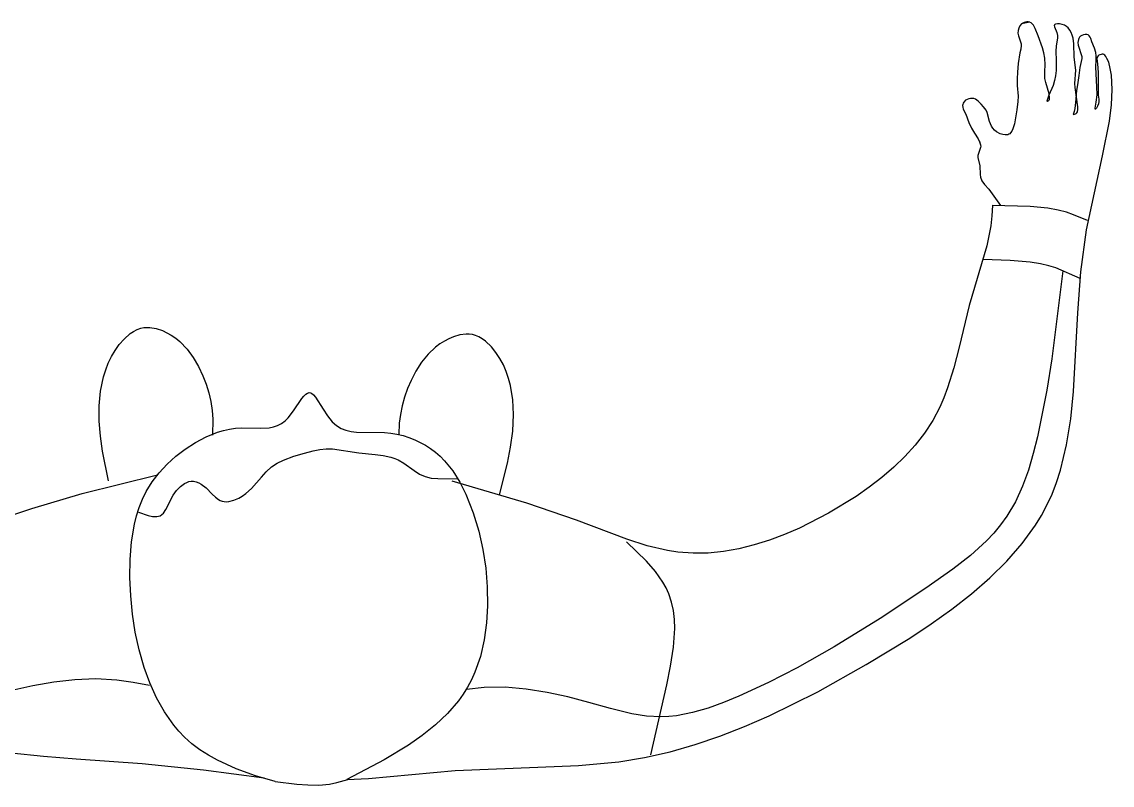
# Model space of a CAD drawing. Header units: metres. Extents: x 151 to 270, y 180 to 223.
# Drawn here: x 167.053 to 167.602, y 203.474 to 203.858 of the extents above; entities that cross this region are included whole.
import ezdxf

# ---------------------------------------------------------------- set-up
doc = ezdxf.new("R2010")
doc.units = ezdxf.units.M
doc.layers.add('1-AREA DE PRODUCCION', color=7, linetype='Continuous')

msp = doc.modelspace()

# ---------------------------------------------------------------- linework, layer by layer
at = {"layer": '1-AREA DE PRODUCCION', "color": 0, "lineweight": -2}
for p, q in [((167.55456, 203.85399), (167.55449, 203.85268)), ((167.55456, 203.85399), (167.55449, 203.85268)), ((167.55488, 203.85525), (167.55456, 203.85399)), ((167.55488, 203.85525), (167.55456, 203.85399)), ((167.55547, 203.85639), (167.55488, 203.85525)), ((167.55547, 203.85639), (167.55488, 203.85525)), ((167.55632, 203.85734), (167.55547, 203.85639)), ((167.55632, 203.85734), (167.55547, 203.85639)), ((167.5604, 203.85825), (167.55631, 203.85734)), ((167.5604, 203.85825), (167.55631, 203.85734)), ((167.55692, 203.85776), (167.55632, 203.85734)), ((167.55692, 203.85776), (167.55632, 203.85734)), ((167.55757, 203.85809), (167.55692, 203.85776)), ((167.55757, 203.85809), (167.55692, 203.85776)), ((167.55825, 203.85832), (167.55757, 203.85809)), ((167.55825, 203.85832), (167.55757, 203.85809)), ((167.55894, 203.85843), (167.55825, 203.85832)), ((167.55894, 203.85843), (167.55825, 203.85832)), ((167.55961, 203.85843), (167.55894, 203.85843)), ((167.55961, 203.85843), (167.55894, 203.85843)), ((167.56038, 203.85824), (167.55961, 203.85843)), ((167.56038, 203.85824), (167.55961, 203.85843)), ((167.56106, 203.85788), (167.56038, 203.85824)), ((167.56106, 203.85788), (167.56038, 203.85824)), ((167.56169, 203.85735), (167.56106, 203.85788)), ((167.56169, 203.85735), (167.56106, 203.85788)), ((167.56225, 203.85669), (167.56169, 203.85735)), ((167.56225, 203.85669), (167.56169, 203.85735)), ((167.56321, 203.85509), (167.56225, 203.85669)), ((167.56321, 203.85509), (167.56225, 203.85669)), ((167.56473, 203.8514), (167.56321, 203.85509)), ((167.56473, 203.8514), (167.56321, 203.85509)), ((167.57287, 203.85678), (167.5728, 203.85652)), ((167.57287, 203.85678), (167.5728, 203.85652)), ((167.5728, 203.85652), (167.57287, 203.85589)), ((167.5728, 203.85652), (167.57287, 203.85589)), ((167.57296, 203.85691), (167.57287, 203.85678)), ((167.57296, 203.85691), (167.57287, 203.85678)), ((167.57287, 203.85589), (167.57405, 203.853)), ((167.57287, 203.85589), (167.57405, 203.853)), ((167.57308, 203.85703), (167.57296, 203.85691)), ((167.57308, 203.85703), (167.57296, 203.85691)), ((167.5734, 203.85722), (167.57308, 203.85703)), ((167.5734, 203.85722), (167.57308, 203.85703)), ((167.57433, 203.85739), (167.5734, 203.85722)), ((167.57433, 203.85739), (167.5734, 203.85722)), ((167.57549, 203.85734), (167.57433, 203.85739)), ((167.57549, 203.85734), (167.57433, 203.85739)), ((167.57673, 203.85708), (167.57549, 203.85734)), ((167.57673, 203.85708), (167.57549, 203.85734)), ((167.57789, 203.85667), (167.57673, 203.85708)), ((167.57789, 203.85667), (167.57673, 203.85708)), ((167.57892, 203.85607), (167.57789, 203.85667)), ((167.57892, 203.85607), (167.57789, 203.85667)), ((167.57975, 203.85536), (167.57892, 203.85607)), ((167.57975, 203.85536), (167.57892, 203.85607)), ((167.5806, 203.85423), (167.57975, 203.85536)), ((167.5806, 203.85423), (167.57975, 203.85536)), ((167.58129, 203.85298), (167.5806, 203.85423)), ((167.58129, 203.85298), (167.5806, 203.85423)), ((167.55449, 203.85268), (167.55468, 203.8514)), ((167.55449, 203.85268), (167.55468, 203.8514)), ((167.55468, 203.8514), (167.55611, 203.84741)), ((167.55468, 203.8514), (167.55611, 203.84741)), ((167.56686, 203.84538), (167.56473, 203.8514)), ((167.56686, 203.84538), (167.56473, 203.8514)), ((167.57434, 203.85025), (167.57366, 203.8464)), ((167.57434, 203.85025), (167.57366, 203.8464)), ((167.57405, 203.853), (167.57434, 203.85159)), ((167.57405, 203.853), (167.57434, 203.85159)), ((167.57434, 203.85159), (167.57434, 203.85025)), ((167.57434, 203.85159), (167.57434, 203.85025)), ((167.58184, 203.85163), (167.58129, 203.85298)), ((167.58184, 203.85163), (167.58129, 203.85298)), ((167.58225, 203.85021), (167.58184, 203.85163)), ((167.58225, 203.85021), (167.58184, 203.85163)), ((167.58271, 203.84728), (167.58225, 203.85021)), ((167.58271, 203.84728), (167.58225, 203.85021)), ((167.58495, 203.84945), (167.58473, 203.84809)), ((167.58495, 203.84945), (167.58473, 203.84809)), ((167.58473, 203.84809), (167.58488, 203.84663)), ((167.58473, 203.84809), (167.58488, 203.84663)), ((167.5852, 203.85008), (167.58495, 203.84945)), ((167.5852, 203.85008), (167.58495, 203.84945)), ((167.58557, 203.85067), (167.5852, 203.85008)), ((167.58557, 203.85067), (167.5852, 203.85008)), ((167.58605, 203.85117), (167.58557, 203.85067)), ((167.58605, 203.85117), (167.58557, 203.85067)), ((167.58674, 203.85162), (167.58605, 203.85117)), ((167.58674, 203.85162), (167.58605, 203.85117)), ((167.58752, 203.85193), (167.58674, 203.85162)), ((167.58752, 203.85193), (167.58674, 203.85162)), ((167.58835, 203.85208), (167.58752, 203.85193)), ((167.58835, 203.85208), (167.58752, 203.85193)), ((167.58913, 203.85204), (167.58835, 203.85208)), ((167.58913, 203.85204), (167.58835, 203.85208)), ((167.58983, 203.85181), (167.58913, 203.85204)), ((167.58983, 203.85181), (167.58913, 203.85204)), ((167.59041, 203.85136), (167.58983, 203.85181)), ((167.59041, 203.85136), (167.58983, 203.85181)), ((167.59085, 203.85074), (167.59041, 203.85136)), ((167.59085, 203.85074), (167.59041, 203.85136)), ((167.59119, 203.85001), (167.59085, 203.85074)), ((167.59119, 203.85001), (167.59085, 203.85074)), ((167.59177, 203.84838), (167.59119, 203.85001)), ((167.59177, 203.84838), (167.59119, 203.85001)), ((167.59303, 203.8451), (167.59177, 203.84838)), ((167.59303, 203.8451), (167.59177, 203.84838)), ((167.55551, 203.84274), (167.55465, 203.83744)), ((167.55551, 203.84274), (167.55465, 203.83744)), ((167.55595, 203.84464), (167.55551, 203.84274)), ((167.55595, 203.84464), (167.55551, 203.84274)), ((167.55618, 203.84651), (167.55595, 203.84464)), ((167.55618, 203.84651), (167.55595, 203.84464)), ((167.55611, 203.84741), (167.55618, 203.84651)), ((167.55611, 203.84741), (167.55618, 203.84651)), ((167.5675, 203.84281), (167.56686, 203.84538)), ((167.5675, 203.84281), (167.56686, 203.84538)), ((167.56795, 203.84015), (167.5675, 203.84281)), ((167.56795, 203.84015), (167.5675, 203.84281)), ((167.57366, 203.8464), (167.57349, 203.84349)), ((167.57366, 203.8464), (167.57349, 203.84349)), ((167.57349, 203.84349), (167.57375, 203.83904)), ((167.57349, 203.84349), (167.57375, 203.83904)), ((167.58282, 203.84065), (167.58271, 203.84728)), ((167.58282, 203.84065), (167.58271, 203.84728)), ((167.58488, 203.84663), (167.58659, 203.841)), ((167.58488, 203.84663), (167.58659, 203.841)), ((167.59366, 203.84301), (167.59303, 203.8451)), ((167.59366, 203.84301), (167.59303, 203.8451)), ((167.59389, 203.84122), (167.59366, 203.84301)), ((167.59389, 203.84122), (167.59366, 203.84301)), ((167.55465, 203.83744), (167.55421, 203.83302)), ((167.55465, 203.83744), (167.55421, 203.83302)), ((167.56818, 203.83671), (167.56795, 203.84015)), ((167.56818, 203.83671), (167.56795, 203.84015)), ((167.57375, 203.83904), (167.57375, 203.83387)), ((167.57375, 203.83904), (167.57375, 203.83387)), ((167.58368, 203.83415), (167.58282, 203.84065)), ((167.58368, 203.83415), (167.58282, 203.84065)), ((167.58661, 203.83991), (167.58572, 203.83547)), ((167.58661, 203.83991), (167.58572, 203.83547)), ((167.58659, 203.841), (167.58661, 203.83991)), ((167.58659, 203.841), (167.58661, 203.83991)), ((167.59376, 203.83552), (167.59391, 203.83937)), ((167.59376, 203.83552), (167.59391, 203.83937)), ((167.59391, 203.83937), (167.59389, 203.84122)), ((167.59391, 203.83937), (167.59389, 203.84122)), ((167.59447, 203.84061), (167.5943, 203.83984)), ((167.59447, 203.84061), (167.5943, 203.83984)), ((167.5943, 203.83984), (167.59434, 203.83855)), ((167.5943, 203.83984), (167.59434, 203.83855)), ((167.59434, 203.83855), (167.59454, 203.83723)), ((167.59434, 203.83855), (167.59454, 203.83723)), ((167.59488, 203.84126), (167.59447, 203.84061)), ((167.59488, 203.84126), (167.59447, 203.84061)), ((167.59454, 203.83723), (167.59495, 203.83283)), ((167.59454, 203.83723), (167.59495, 203.83283)), ((167.59529, 203.8416), (167.59488, 203.84126)), ((167.59529, 203.8416), (167.59488, 203.84126)), ((167.59579, 203.84187), (167.59529, 203.8416)), ((167.59579, 203.84187), (167.59529, 203.8416)), ((167.59633, 203.84204), (167.59579, 203.84187)), ((167.59633, 203.84204), (167.59579, 203.84187)), ((167.59688, 203.84211), (167.59633, 203.84204)), ((167.59688, 203.84211), (167.59633, 203.84204)), ((167.59741, 203.84206), (167.59688, 203.84211)), ((167.59741, 203.84206), (167.59688, 203.84211)), ((167.59783, 203.84191), (167.59741, 203.84206)), ((167.59783, 203.84191), (167.59741, 203.84206)), ((167.59819, 203.84166), (167.59783, 203.84191)), ((167.59819, 203.84166), (167.59783, 203.84191)), ((167.59881, 203.84094), (167.59819, 203.84166)), ((167.59881, 203.84094), (167.59819, 203.84166)), ((167.5993, 203.84003), (167.59881, 203.84094)), ((167.5993, 203.84003), (167.59881, 203.84094)), ((167.60024, 203.83809), (167.5993, 203.84003)), ((167.60024, 203.83809), (167.5993, 203.84003)), ((167.60102, 203.83488), (167.60024, 203.83809)), ((167.60102, 203.83488), (167.60024, 203.83809)), ((167.55421, 203.83302), (167.55406, 203.82969)), ((167.55421, 203.83302), (167.55406, 203.82969)), ((167.56802, 203.83346), (167.56818, 203.83671)), ((167.56802, 203.83346), (167.56818, 203.83671)), ((167.56811, 203.82994), (167.56802, 203.83346)), ((167.56811, 203.82994), (167.56802, 203.83346)), ((167.57375, 203.83387), (167.57347, 203.83131)), ((167.57375, 203.83387), (167.57347, 203.83131)), ((167.58318, 203.82734), (167.58368, 203.83415)), ((167.58318, 203.82734), (167.58368, 203.83415)), ((167.58513, 203.83145), (167.58453, 203.82678)), ((167.58513, 203.83145), (167.58453, 203.82678)), ((167.58572, 203.83547), (167.58513, 203.83145)), ((167.58572, 203.83547), (167.58513, 203.83145)), ((167.59429, 203.82571), (167.59376, 203.83552)), ((167.59429, 203.82571), (167.59376, 203.83552)), ((167.59495, 203.83283), (167.59483, 203.82729)), ((167.59495, 203.83283), (167.59483, 203.82729)), ((167.60157, 203.83152), (167.60102, 203.83488)), ((167.60157, 203.83152), (167.60102, 203.83488)), ((167.60196, 203.82433), (167.60157, 203.83152)), ((167.60196, 203.82433), (167.60157, 203.83152)), ((167.55406, 203.82969), (167.55414, 203.82635)), ((167.55406, 203.82969), (167.55414, 203.82635)), ((167.55414, 203.82635), (167.55455, 203.82101)), ((167.55414, 203.82635), (167.55455, 203.82101)), ((167.56849, 203.82785), (167.56811, 203.82994)), ((167.56849, 203.82785), (167.56811, 203.82994)), ((167.57014, 203.82224), (167.56849, 203.82785)), ((167.57014, 203.82224), (167.56849, 203.82785)), ((167.57222, 203.82639), (167.57011, 203.82155)), ((167.57222, 203.82639), (167.57011, 203.82155)), ((167.57298, 203.82881), (167.57222, 203.82639)), ((167.57298, 203.82881), (167.57222, 203.82639)), ((167.57347, 203.83131), (167.57298, 203.82881)), ((167.57347, 203.83131), (167.57298, 203.82881)), ((167.58324, 203.82531), (167.58318, 203.82734)), ((167.58324, 203.82531), (167.58318, 203.82734)), ((167.58453, 203.82678), (167.58397, 203.82392)), ((167.58453, 203.82678), (167.58397, 203.82392)), ((167.59483, 203.82729), (167.59496, 203.82152)), ((167.59483, 203.82729), (167.59496, 203.82152)), ((167.55455, 203.82101), (167.5544, 203.81826)), ((167.55455, 203.82101), (167.5544, 203.81826)), ((167.57011, 203.82155), (167.56898, 203.81849)), ((167.57011, 203.82155), (167.56898, 203.81849)), ((167.57046, 203.82016), (167.57014, 203.82224)), ((167.57046, 203.82016), (167.57014, 203.82224)), ((167.58471, 203.81567), (167.58324, 203.82531)), ((167.58471, 203.81567), (167.58324, 203.82531)), ((167.58397, 203.82392), (167.58356, 203.81781)), ((167.58397, 203.82392), (167.58356, 203.81781)), ((167.59388, 203.81794), (167.59436, 203.82162)), ((167.59388, 203.81794), (167.59436, 203.82162)), ((167.59436, 203.82162), (167.59429, 203.82571)), ((167.59436, 203.82162), (167.59429, 203.82571)), ((167.59496, 203.82152), (167.59519, 203.8194)), ((167.59496, 203.82152), (167.59519, 203.8194)), ((167.60157, 203.81661), (167.60196, 203.82433)), ((167.60157, 203.81661), (167.60196, 203.82433)), ((167.5267, 203.81687), (167.52659, 203.81628)), ((167.5267, 203.81687), (167.52659, 203.81628)), ((167.52659, 203.81628), (167.52664, 203.81539)), ((167.52659, 203.81628), (167.52664, 203.81539)), ((167.52664, 203.81539), (167.52691, 203.8145)), ((167.52664, 203.81539), (167.52691, 203.8145)), ((167.52693, 203.81744), (167.5267, 203.81687)), ((167.52693, 203.81744), (167.5267, 203.81687)), ((167.52726, 203.81798), (167.52693, 203.81744)), ((167.52726, 203.81798), (167.52693, 203.81744)), ((167.52814, 203.81892), (167.52726, 203.81798)), ((167.52814, 203.81892), (167.52726, 203.81798)), ((167.52888, 203.81938), (167.52814, 203.81892)), ((167.52888, 203.81938), (167.52814, 203.81892)), ((167.52968, 203.81971), (167.52888, 203.81938)), ((167.52968, 203.81971), (167.52888, 203.81938)), ((167.53052, 203.81988), (167.52968, 203.81971)), ((167.53052, 203.81988), (167.52968, 203.81971)), ((167.53136, 203.8199), (167.53052, 203.81988)), ((167.53136, 203.8199), (167.53052, 203.81988)), ((167.53218, 203.81976), (167.53136, 203.8199)), ((167.53218, 203.81976), (167.53136, 203.8199)), ((167.53303, 203.81944), (167.53218, 203.81976)), ((167.53303, 203.81944), (167.53218, 203.81976)), ((167.53383, 203.81896), (167.53303, 203.81944)), ((167.53383, 203.81896), (167.53303, 203.81944)), ((167.53455, 203.81837), (167.53383, 203.81896)), ((167.53455, 203.81837), (167.53383, 203.81896)), ((167.53589, 203.81702), (167.53455, 203.81837)), ((167.53589, 203.81702), (167.53455, 203.81837)), ((167.53711, 203.81562), (167.53589, 203.81702)), ((167.53711, 203.81562), (167.53589, 203.81702)), ((167.53839, 203.81393), (167.53711, 203.81562)), ((167.53839, 203.81393), (167.53711, 203.81562)), ((167.5544, 203.81826), (167.55388, 203.81418)), ((167.5544, 203.81826), (167.55388, 203.81418)), ((167.56898, 203.81849), (167.5694, 203.81852)), ((167.56898, 203.81849), (167.5694, 203.81852)), ((167.5694, 203.81852), (167.56975, 203.81863)), ((167.5694, 203.81852), (167.56975, 203.81863)), ((167.56975, 203.81863), (167.57002, 203.81882)), ((167.56975, 203.81863), (167.57002, 203.81882)), ((167.57002, 203.81882), (167.57022, 203.81907)), ((167.57002, 203.81882), (167.57022, 203.81907)), ((167.57022, 203.81907), (167.57035, 203.81938)), ((167.57022, 203.81907), (167.57035, 203.81938)), ((167.57035, 203.81938), (167.57046, 203.82016)), ((167.57035, 203.81938), (167.57046, 203.82016)), ((167.58356, 203.81781), (167.58322, 203.81477)), ((167.58356, 203.81781), (167.58322, 203.81477)), ((167.58469, 203.81425), (167.58471, 203.81567)), ((167.58469, 203.81425), (167.58471, 203.81567)), ((167.59338, 203.81499), (167.59388, 203.81794)), ((167.59338, 203.81499), (167.59388, 203.81794)), ((167.5934, 203.8145), (167.59338, 203.81499)), ((167.5934, 203.8145), (167.59338, 203.81499)), ((167.59404, 203.81498), (167.59355, 203.81441)), ((167.59404, 203.81498), (167.59355, 203.81441)), ((167.59459, 203.81598), (167.59404, 203.81498)), ((167.59459, 203.81598), (167.59404, 203.81498)), ((167.59502, 203.81718), (167.59459, 203.81598)), ((167.59502, 203.81718), (167.59459, 203.81598)), ((167.59519, 203.81831), (167.59502, 203.81718)), ((167.59519, 203.81831), (167.59502, 203.81718)), ((167.59519, 203.8194), (167.59519, 203.81831)), ((167.59519, 203.8194), (167.59519, 203.81831)), ((167.60054, 203.80842), (167.60157, 203.81661)), ((167.60054, 203.80842), (167.60157, 203.81661)), ((167.52691, 203.8145), (167.52826, 203.81185)), ((167.52691, 203.8145), (167.52826, 203.81185)), ((167.52826, 203.81185), (167.52967, 203.80779)), ((167.52826, 203.81185), (167.52967, 203.80779)), ((167.53906, 203.8127), (167.53839, 203.81393)), ((167.53906, 203.8127), (167.53839, 203.81393)), ((167.54022, 203.80822), (167.53906, 203.8127)), ((167.54022, 203.80822), (167.53906, 203.8127)), ((167.55388, 203.81418), (167.55274, 203.80708)), ((167.55388, 203.81418), (167.55274, 203.80708)), ((167.58287, 203.81328), (167.58232, 203.81181)), ((167.58287, 203.81328), (167.58232, 203.81181)), ((167.58232, 203.81181), (167.58294, 203.81185)), ((167.58232, 203.81181), (167.58294, 203.81185)), ((167.58322, 203.81477), (167.58287, 203.81328)), ((167.58322, 203.81477), (167.58287, 203.81328)), ((167.58294, 203.81185), (167.58346, 203.81202)), ((167.58294, 203.81185), (167.58346, 203.81202)), ((167.58346, 203.81202), (167.58387, 203.81228)), ((167.58346, 203.81202), (167.58387, 203.81228)), ((167.58387, 203.81228), (167.58419, 203.81265)), ((167.58387, 203.81228), (167.58419, 203.81265)), ((167.58419, 203.81265), (167.58443, 203.81311)), ((167.58419, 203.81265), (167.58443, 203.81311)), ((167.58443, 203.81311), (167.58469, 203.81425)), ((167.58443, 203.81311), (167.58469, 203.81425)), ((167.59343, 203.81444), (167.5934, 203.8145)), ((167.59343, 203.81444), (167.5934, 203.8145)), ((167.59345, 203.81442), (167.59343, 203.81444)), ((167.59345, 203.81442), (167.59343, 203.81444)), ((167.59347, 203.8144), (167.59345, 203.81442)), ((167.59347, 203.8144), (167.59345, 203.81442)), ((167.59349, 203.8144), (167.59347, 203.8144)), ((167.59349, 203.8144), (167.59347, 203.8144)), ((167.59352, 203.8144), (167.59349, 203.8144)), ((167.59352, 203.8144), (167.59349, 203.8144)), ((167.59355, 203.81441), (167.59352, 203.8144)), ((167.59355, 203.81441), (167.59352, 203.8144)), ((167.52967, 203.80779), (167.5311, 203.80488)), ((167.52967, 203.80779), (167.5311, 203.80488)), ((167.5311, 203.80488), (167.53257, 203.80239)), ((167.5311, 203.80488), (167.53257, 203.80239)), ((167.54061, 203.80705), (167.54022, 203.80822)), ((167.54061, 203.80705), (167.54022, 203.80822)), ((167.54114, 203.80594), (167.54061, 203.80705)), ((167.54114, 203.80594), (167.54061, 203.80705)), ((167.54181, 203.8049), (167.54114, 203.80594)), ((167.54181, 203.8049), (167.54114, 203.80594)), ((167.54263, 203.80395), (167.54181, 203.8049)), ((167.54263, 203.80395), (167.54181, 203.8049)), ((167.54362, 203.8031), (167.54263, 203.80395)), ((167.54362, 203.8031), (167.54263, 203.80395)), ((167.55197, 203.80455), (167.55143, 203.80342)), ((167.55197, 203.80455), (167.55143, 203.80342)), ((167.55274, 203.80708), (167.55197, 203.80455)), ((167.55274, 203.80708), (167.55197, 203.80455)), ((167.59714, 203.79095), (167.60054, 203.80842)), ((167.59714, 203.79095), (167.60054, 203.80842)), ((167.53257, 203.80239), (167.53442, 203.79953)), ((167.53257, 203.80239), (167.53442, 203.79953)), ((167.53442, 203.79953), (167.53519, 203.79805)), ((167.53442, 203.79953), (167.53519, 203.79805)), ((167.54547, 203.80206), (167.54362, 203.8031)), ((167.54547, 203.80206), (167.54362, 203.8031)), ((167.5468, 203.80162), (167.54547, 203.80206)), ((167.5468, 203.80162), (167.54547, 203.80206)), ((167.54812, 203.80145), (167.5468, 203.80162)), ((167.54812, 203.80145), (167.5468, 203.80162)), ((167.54932, 203.8016), (167.54812, 203.80145)), ((167.54932, 203.8016), (167.54812, 203.80145)), ((167.54986, 203.80181), (167.54932, 203.8016)), ((167.54986, 203.80181), (167.54932, 203.8016)), ((167.55032, 203.8021), (167.54986, 203.80181)), ((167.55032, 203.8021), (167.54986, 203.80181)), ((167.55073, 203.80247), (167.55032, 203.8021)), ((167.55073, 203.80247), (167.55032, 203.8021)), ((167.55143, 203.80342), (167.55073, 203.80247)), ((167.55143, 203.80342), (167.55073, 203.80247)), ((167.53567, 203.79506), (167.53433, 203.79106)), ((167.53567, 203.79506), (167.53433, 203.79106)), ((167.53507, 203.79834), (167.53567, 203.79616)), ((167.53507, 203.79834), (167.53567, 203.79616)), ((167.53519, 203.79805), (167.53565, 203.79656)), ((167.53519, 203.79805), (167.53565, 203.79656)), ((167.53565, 203.79656), (167.53573, 203.79581)), ((167.53565, 203.79656), (167.53573, 203.79581)), ((167.53573, 203.79581), (167.53567, 203.79506)), ((167.53573, 203.79581), (167.53567, 203.79506)), ((167.53433, 203.79106), (167.53431, 203.79005)), ((167.53433, 203.79106), (167.53431, 203.79005)), ((167.53431, 203.79005), (167.53522, 203.78592)), ((167.53431, 203.79005), (167.53522, 203.78592)), ((167.58907, 203.75374), (167.59714, 203.79095)), ((167.58907, 203.75374), (167.59714, 203.79095)), ((167.53522, 203.78592), (167.53538, 203.78153)), ((167.53522, 203.78592), (167.53538, 203.78153)), ((167.53538, 203.78153), (167.53561, 203.78021)), ((167.53538, 203.78153), (167.53561, 203.78021)), ((167.53561, 203.78021), (167.53632, 203.77833)), ((167.53561, 203.78021), (167.53632, 203.77833)), ((167.53632, 203.77833), (167.53755, 203.77653)), ((167.53632, 203.77833), (167.53755, 203.77653)), ((167.53755, 203.77653), (167.53974, 203.77409)), ((167.53755, 203.77653), (167.53974, 203.77409)), ((167.53974, 203.77409), (167.54561, 203.76595)), ((167.53974, 203.77409), (167.54561, 203.76595)), ((167.54169, 203.76599), (167.54141, 203.76078)), ((167.54169, 203.76599), (167.54141, 203.76078)), ((167.56067, 203.76535), (167.54153, 203.76586)), ((167.56067, 203.76535), (167.54153, 203.76586)), ((167.54141, 203.76078), (167.54079, 203.75565)), ((167.54141, 203.76078), (167.54079, 203.75565)), ((167.56953, 203.76452), (167.56067, 203.76535)), ((167.56953, 203.76452), (167.56067, 203.76535)), ((167.57473, 203.76362), (167.56953, 203.76452)), ((167.57473, 203.76362), (167.56953, 203.76452)), ((167.57887, 203.76251), (167.57473, 203.76362)), ((167.57887, 203.76251), (167.57473, 203.76362)), ((167.58242, 203.76124), (167.57887, 203.76251)), ((167.58242, 203.76124), (167.57887, 203.76251)), ((167.58946, 203.75841), (167.58242, 203.76124)), ((167.58946, 203.75841), (167.58242, 203.76124)), ((167.54079, 203.75565), (167.53876, 203.74555)), ((167.54079, 203.75565), (167.53876, 203.74555)), ((167.5862, 203.7326), (167.58907, 203.75374)), ((167.5862, 203.7326), (167.58907, 203.75374)), ((167.53876, 203.74555), (167.52992, 203.7156)), ((167.53876, 203.74555), (167.52992, 203.7156)), ((167.55055, 203.73823), (167.53689, 203.73868)), ((167.55055, 203.73823), (167.53689, 203.73868)), ((167.56067, 203.73734), (167.55055, 203.73823)), ((167.56067, 203.73734), (167.55055, 203.73823)), ((167.56586, 203.73653), (167.56067, 203.73734)), ((167.56586, 203.73653), (167.56067, 203.73734)), ((167.57011, 203.73556), (167.56586, 203.73653)), ((167.57011, 203.73556), (167.56586, 203.73653)), ((167.57364, 203.73447), (167.57011, 203.73556)), ((167.57364, 203.73447), (167.57011, 203.73556)), ((167.57706, 203.73297), (167.57156, 203.68872)), ((167.57706, 203.73297), (167.57156, 203.68872)), ((167.58585, 203.72921), (167.57364, 203.73447)), ((167.58585, 203.72921), (167.57364, 203.73447)), ((167.5846, 203.71189), (167.5862, 203.7326)), ((167.5846, 203.71189), (167.5862, 203.7326)), ((167.52992, 203.7156), (167.52479, 203.69458)), ((167.52992, 203.7156), (167.52479, 203.69458)), ((167.5824, 203.67224), (167.5846, 203.71189)), ((167.5824, 203.67224), (167.5846, 203.71189)), ((167.1042, 203.69869), (167.10726, 203.70141)), ((167.1042, 203.69869), (167.10726, 203.70141)), ((167.10726, 203.70141), (167.10894, 203.70255)), ((167.10726, 203.70141), (167.10894, 203.70255)), ((167.10894, 203.70255), (167.11068, 203.70348)), ((167.10894, 203.70255), (167.11068, 203.70348)), ((167.11068, 203.70348), (167.11251, 203.70413)), ((167.11068, 203.70348), (167.11251, 203.70413)), ((167.11251, 203.70413), (167.11403, 203.70444)), ((167.11251, 203.70413), (167.11403, 203.70444)), ((167.11403, 203.70444), (167.11557, 203.70457)), ((167.11403, 203.70444), (167.11557, 203.70457)), ((167.11557, 203.70457), (167.11714, 203.70453)), ((167.11557, 203.70457), (167.11714, 203.70453)), ((167.11714, 203.70453), (167.12032, 203.70399)), ((167.11714, 203.70453), (167.12032, 203.70399)), ((167.12032, 203.70399), (167.12347, 203.70294)), ((167.12032, 203.70399), (167.12347, 203.70294)), ((167.12347, 203.70294), (167.12576, 203.70187)), ((167.12347, 203.70294), (167.12576, 203.70187)), ((167.12576, 203.70187), (167.12793, 203.70063)), ((167.12576, 203.70187), (167.12793, 203.70063)), ((167.12793, 203.70063), (167.13017, 203.6991)), ((167.12793, 203.70063), (167.13017, 203.6991)), ((167.27013, 203.6998), (167.2678, 203.69884)), ((167.27013, 203.6998), (167.2678, 203.69884)), ((167.27332, 203.70073), (167.27013, 203.6998)), ((167.27332, 203.70073), (167.27013, 203.6998)), ((167.27652, 203.70113), (167.27332, 203.70073)), ((167.27652, 203.70113), (167.27332, 203.70073)), ((167.27809, 203.7011), (167.27652, 203.70113)), ((167.27809, 203.7011), (167.27652, 203.70113)), ((167.27963, 203.70091), (167.27809, 203.7011)), ((167.27963, 203.70091), (167.27809, 203.7011)), ((167.28113, 203.70054), (167.27963, 203.70091)), ((167.28113, 203.70054), (167.27963, 203.70091)), ((167.28292, 203.6998), (167.28113, 203.70054)), ((167.28292, 203.6998), (167.28113, 203.70054)), ((167.28464, 203.69881), (167.28292, 203.6998)), ((167.28464, 203.69881), (167.28292, 203.6998)), ((167.09963, 203.69299), (167.10176, 203.69595)), ((167.09963, 203.69299), (167.10176, 203.69595)), ((167.10176, 203.69595), (167.1042, 203.69869)), ((167.10176, 203.69595), (167.1042, 203.69869)), ((167.13017, 203.6991), (167.13224, 203.69742)), ((167.13017, 203.6991), (167.13224, 203.69742)), ((167.13224, 203.69742), (167.13592, 203.69366)), ((167.13224, 203.69742), (167.13592, 203.69366)), ((167.26113, 203.69467), (167.2573, 203.69107)), ((167.26113, 203.69467), (167.2573, 203.69107)), ((167.26327, 203.69626), (167.26113, 203.69467)), ((167.26327, 203.69626), (167.26113, 203.69467)), ((167.26557, 203.69769), (167.26327, 203.69626)), ((167.26557, 203.69769), (167.26327, 203.69626)), ((167.2678, 203.69884), (167.26557, 203.69769)), ((167.2678, 203.69884), (167.26557, 203.69769)), ((167.28625, 203.69759), (167.28464, 203.69881)), ((167.28625, 203.69759), (167.28464, 203.69881)), ((167.2892, 203.69474), (167.28625, 203.69759)), ((167.2892, 203.69474), (167.28625, 203.69759)), ((167.29152, 203.6919), (167.2892, 203.69474)), ((167.29152, 203.6919), (167.2892, 203.69474)), ((167.52479, 203.69458), (167.52218, 203.68417)), ((167.52479, 203.69458), (167.52218, 203.68417)), ((167.0962, 203.68658), (167.09778, 203.68986)), ((167.0962, 203.68658), (167.09778, 203.68986)), ((167.09778, 203.68986), (167.09963, 203.69299)), ((167.09778, 203.68986), (167.09963, 203.69299)), ((167.13592, 203.69366), (167.13904, 203.68946)), ((167.13592, 203.69366), (167.13904, 203.68946)), ((167.13904, 203.68946), (167.14168, 203.68491)), ((167.13904, 203.68946), (167.14168, 203.68491)), ((167.2573, 203.69107), (167.254, 203.68701)), ((167.2573, 203.69107), (167.254, 203.68701)), ((167.29353, 203.68885), (167.29152, 203.6919)), ((167.29353, 203.68885), (167.29152, 203.6919)), ((167.29524, 203.68564), (167.29353, 203.68885)), ((167.29524, 203.68564), (167.29353, 203.68885)), ((167.57156, 203.68872), (167.56909, 203.67298)), ((167.57156, 203.68872), (167.56909, 203.67298)), ((167.0938, 203.67966), (167.09488, 203.68317)), ((167.0938, 203.67966), (167.09488, 203.68317)), ((167.09488, 203.68317), (167.0962, 203.68658)), ((167.09488, 203.68317), (167.0962, 203.68658)), ((167.14168, 203.68491), (167.1439, 203.68013)), ((167.14168, 203.68491), (167.1439, 203.68013)), ((167.254, 203.68701), (167.25116, 203.68257)), ((167.254, 203.68701), (167.25116, 203.68257)), ((167.29668, 203.6823), (167.29524, 203.68564)), ((167.29668, 203.6823), (167.29524, 203.68564)), ((167.52218, 203.68417), (167.51907, 203.67404)), ((167.52218, 203.68417), (167.51907, 203.67404)), ((167.09232, 203.67243), (167.0938, 203.67966)), ((167.09232, 203.67243), (167.0938, 203.67966)), ((167.1439, 203.68013), (167.14552, 203.67588)), ((167.1439, 203.68013), (167.14552, 203.67588)), ((167.24874, 203.67788), (167.24694, 203.67372)), ((167.24874, 203.67788), (167.24694, 203.67372)), ((167.25116, 203.68257), (167.24874, 203.67788)), ((167.25116, 203.68257), (167.24874, 203.67788)), ((167.29785, 203.67884), (167.29668, 203.6823)), ((167.29785, 203.67884), (167.29668, 203.6823)), ((167.29877, 203.67528), (167.29785, 203.67884)), ((167.29877, 203.67528), (167.29785, 203.67884)), ((167.09164, 203.66512), (167.09232, 203.67243)), ((167.09164, 203.66512), (167.09232, 203.67243)), ((167.14552, 203.67588), (167.14686, 203.67155)), ((167.14552, 203.67588), (167.14686, 203.67155)), ((167.24694, 203.67372), (167.24542, 203.66946)), ((167.24694, 203.67372), (167.24542, 203.66946)), ((167.29995, 203.668), (167.29877, 203.67528)), ((167.29995, 203.668), (167.29877, 203.67528)), ((167.51907, 203.67404), (167.51721, 203.66913)), ((167.51907, 203.67404), (167.51721, 203.66913)), ((167.56909, 203.67298), (167.56435, 203.6494)), ((167.56909, 203.67298), (167.56435, 203.6494)), ((167.58106, 203.65856), (167.5824, 203.67224)), ((167.58106, 203.65856), (167.5824, 203.67224)), ((167.14686, 203.67155), (167.14789, 203.66717)), ((167.14686, 203.67155), (167.14789, 203.66717)), ((167.14789, 203.66717), (167.14857, 203.66273)), ((167.14789, 203.66717), (167.14857, 203.66273)), ((167.18955, 203.66255), (167.19375, 203.66878)), ((167.18955, 203.66255), (167.19375, 203.66878)), ((167.19375, 203.66878), (167.19471, 203.66997)), ((167.19375, 203.66878), (167.19471, 203.66997)), ((167.19471, 203.66997), (167.19565, 203.6709)), ((167.19471, 203.66997), (167.19565, 203.6709)), ((167.19565, 203.6709), (167.19657, 203.6715)), ((167.19565, 203.6709), (167.19657, 203.6715)), ((167.19657, 203.6715), (167.19703, 203.67166)), ((167.19657, 203.6715), (167.19703, 203.67166)), ((167.19703, 203.67166), (167.19748, 203.67171)), ((167.19703, 203.67166), (167.19748, 203.67171)), ((167.19748, 203.67171), (167.198, 203.67164)), ((167.19748, 203.67171), (167.198, 203.67164)), ((167.198, 203.67164), (167.19851, 203.67144)), ((167.198, 203.67164), (167.19851, 203.67144)), ((167.19851, 203.67144), (167.19955, 203.67066)), ((167.19851, 203.67144), (167.19955, 203.67066)), ((167.19955, 203.67066), (167.20059, 203.66948)), ((167.19955, 203.67066), (167.20059, 203.66948)), ((167.20059, 203.66948), (167.20446, 203.66337)), ((167.20059, 203.66948), (167.20446, 203.66337)), ((167.24542, 203.66946), (167.24421, 203.66511)), ((167.24542, 203.66946), (167.24421, 203.66511)), ((167.30032, 203.66066), (167.29995, 203.668)), ((167.30032, 203.66066), (167.29995, 203.668)), ((167.51721, 203.66913), (167.5151, 203.66436)), ((167.51721, 203.66913), (167.5151, 203.66436)), ((167.09164, 203.65739), (167.09164, 203.66512)), ((167.09164, 203.65739), (167.09164, 203.66512)), ((167.14857, 203.66273), (167.1489, 203.65827)), ((167.14857, 203.66273), (167.1489, 203.65827)), ((167.18682, 203.65898), (167.18955, 203.66255)), ((167.18682, 203.65898), (167.18955, 203.66255)), ((167.20446, 203.66337), (167.20662, 203.65998)), ((167.20446, 203.66337), (167.20662, 203.65998)), ((167.24421, 203.66511), (167.24333, 203.66071)), ((167.24421, 203.66511), (167.24333, 203.66071)), ((167.5151, 203.66436), (167.51153, 203.6577)), ((167.5151, 203.66436), (167.51153, 203.6577)), ((167.09226, 203.64976), (167.09164, 203.65739)), ((167.09226, 203.64976), (167.09164, 203.65739)), ((167.1489, 203.65827), (167.14873, 203.65021)), ((167.1489, 203.65827), (167.14873, 203.65021)), ((167.18146, 203.65509), (167.18345, 203.65609)), ((167.18146, 203.65509), (167.18345, 203.65609)), ((167.18345, 203.65609), (167.18533, 203.65749)), ((167.18345, 203.65609), (167.18533, 203.65749)), ((167.18533, 203.65749), (167.18682, 203.65898)), ((167.18533, 203.65749), (167.18682, 203.65898)), ((167.20662, 203.65998), (167.20901, 203.65698)), ((167.20662, 203.65998), (167.20901, 203.65698)), ((167.20901, 203.65698), (167.21117, 203.65509)), ((167.20901, 203.65698), (167.21117, 203.65509)), ((167.24282, 203.65626), (167.24264, 203.65058)), ((167.24282, 203.65626), (167.24264, 203.65058)), ((167.24333, 203.66071), (167.24282, 203.65626)), ((167.24333, 203.66071), (167.24282, 203.65626)), ((167.29993, 203.65237), (167.30032, 203.66066)), ((167.29993, 203.65237), (167.30032, 203.66066)), ((167.51153, 203.6577), (167.50738, 203.65135)), ((167.51153, 203.6577), (167.50738, 203.65135)), ((167.579, 203.64535), (167.58106, 203.65856)), ((167.579, 203.64535), (167.58106, 203.65856)), ((167.14554, 203.64952), (167.15124, 203.65178)), ((167.14554, 203.64952), (167.15124, 203.65178)), ((167.15124, 203.65178), (167.15419, 203.65263)), ((167.15124, 203.65178), (167.15419, 203.65263)), ((167.15419, 203.65263), (167.15719, 203.65329)), ((167.15419, 203.65263), (167.15719, 203.65329)), ((167.15719, 203.65329), (167.16026, 203.65372)), ((167.15719, 203.65329), (167.16026, 203.65372)), ((167.16026, 203.65372), (167.16339, 203.65393)), ((167.16026, 203.65372), (167.16339, 203.65393)), ((167.16339, 203.65393), (167.17268, 203.65373)), ((167.16339, 203.65393), (167.17268, 203.65373)), ((167.17268, 203.65373), (167.1772, 203.65398)), ((167.17268, 203.65373), (167.1772, 203.65398)), ((167.1772, 203.65398), (167.17937, 203.6544)), ((167.1772, 203.65398), (167.17937, 203.6544)), ((167.17937, 203.6544), (167.18146, 203.65509)), ((167.17937, 203.6544), (167.18146, 203.65509)), ((167.21117, 203.65509), (167.21349, 203.6537)), ((167.21117, 203.65509), (167.21349, 203.6537)), ((167.21349, 203.6537), (167.21595, 203.65274)), ((167.21349, 203.6537), (167.21595, 203.65274)), ((167.21595, 203.65274), (167.21853, 203.65212)), ((167.21595, 203.65274), (167.21853, 203.65212)), ((167.21853, 203.65212), (167.22122, 203.65179)), ((167.21853, 203.65212), (167.22122, 203.65179)), ((167.22122, 203.65179), (167.23533, 203.6516)), ((167.22122, 203.65179), (167.23533, 203.6516)), ((167.23533, 203.6516), (167.23851, 203.65131)), ((167.23533, 203.6516), (167.23851, 203.65131)), ((167.23851, 203.65131), (167.24163, 203.6508)), ((167.23851, 203.65131), (167.24163, 203.6508)), ((167.24163, 203.6508), (167.24469, 203.65006)), ((167.24163, 203.6508), (167.24469, 203.65006)), ((167.29885, 203.64422), (167.29993, 203.65237)), ((167.29885, 203.64422), (167.29993, 203.65237)), ((167.50738, 203.65135), (167.50269, 203.64531)), ((167.50738, 203.65135), (167.50269, 203.64531)), ((167.09335, 203.64221), (167.09226, 203.64976)), ((167.09335, 203.64221), (167.09226, 203.64976)), ((167.1349, 203.64323), (167.14009, 203.64663)), ((167.1349, 203.64323), (167.14009, 203.64663)), ((167.14009, 203.64663), (167.14554, 203.64952)), ((167.14009, 203.64663), (167.14554, 203.64952)), ((167.24469, 203.65006), (167.24767, 203.64913)), ((167.24469, 203.65006), (167.24767, 203.64913)), ((167.24767, 203.64913), (167.25056, 203.648)), ((167.24767, 203.64913), (167.25056, 203.648)), ((167.25056, 203.648), (167.25603, 203.64519)), ((167.25056, 203.648), (167.25603, 203.64519)), ((167.25603, 203.64519), (167.25859, 203.64353)), ((167.25603, 203.64519), (167.25859, 203.64353)), ((167.50269, 203.64531), (167.49752, 203.63956)), ((167.50269, 203.64531), (167.49752, 203.63956)), ((167.56435, 203.6494), (167.56221, 203.64097)), ((167.56435, 203.6494), (167.56221, 203.64097)), ((167.57595, 203.63265), (167.579, 203.64535)), ((167.57595, 203.63265), (167.579, 203.64535)), ((167.09629, 203.6272), (167.09335, 203.64221)), ((167.09629, 203.6272), (167.09335, 203.64221)), ((167.12587, 203.63566), (167.13023, 203.63962)), ((167.12587, 203.63566), (167.13023, 203.63962)), ((167.13023, 203.63962), (167.1349, 203.64323)), ((167.13023, 203.63962), (167.1349, 203.64323)), ((167.18452, 203.63777), (167.18967, 203.63962)), ((167.18452, 203.63777), (167.18967, 203.63962)), ((167.18967, 203.63962), (167.19501, 203.64116)), ((167.18967, 203.63962), (167.19501, 203.64116)), ((167.19501, 203.64116), (167.19943, 203.64233)), ((167.19501, 203.64116), (167.19943, 203.64233)), ((167.19943, 203.64233), (167.20271, 203.643)), ((167.19943, 203.64233), (167.20271, 203.643)), ((167.20271, 203.643), (167.20599, 203.64337)), ((167.20271, 203.643), (167.20599, 203.64337)), ((167.20599, 203.64337), (167.20922, 203.64333)), ((167.20599, 203.64337), (167.20922, 203.64333)), ((167.20922, 203.64333), (167.22234, 203.64137)), ((167.20922, 203.64333), (167.22234, 203.64137)), ((167.22234, 203.64137), (167.23062, 203.64057)), ((167.22234, 203.64137), (167.23062, 203.64057)), ((167.23062, 203.64057), (167.23469, 203.64006)), ((167.23062, 203.64057), (167.23469, 203.64006)), ((167.23469, 203.64006), (167.23861, 203.6392)), ((167.23469, 203.64006), (167.23861, 203.6392)), ((167.23861, 203.6392), (167.24049, 203.63857)), ((167.23861, 203.6392), (167.24049, 203.63857)), ((167.25859, 203.64353), (167.26103, 203.64169)), ((167.25859, 203.64353), (167.26103, 203.64169)), ((167.26103, 203.64169), (167.26332, 203.6397)), ((167.26103, 203.64169), (167.26332, 203.6397)), ((167.26332, 203.6397), (167.26564, 203.63736)), ((167.26332, 203.6397), (167.26564, 203.63736)), ((167.29726, 203.63616), (167.29885, 203.64422)), ((167.29726, 203.63616), (167.29885, 203.64422)), ((167.49752, 203.63956), (167.49191, 203.63411)), ((167.49752, 203.63956), (167.49191, 203.63411)), ((167.56221, 203.64097), (167.55973, 203.63264)), ((167.56221, 203.64097), (167.55973, 203.63264)), ((167.12189, 203.63138), (167.12587, 203.63566)), ((167.12189, 203.63138), (167.12587, 203.63566)), ((167.17581, 203.63189), (167.17846, 203.63431)), ((167.17581, 203.63189), (167.17846, 203.63431)), ((167.17846, 203.63431), (167.18135, 203.63621)), ((167.17846, 203.63431), (167.18135, 203.63621)), ((167.18135, 203.63621), (167.18452, 203.63777)), ((167.18135, 203.63621), (167.18452, 203.63777)), ((167.24049, 203.63857), (167.24232, 203.63778)), ((167.24049, 203.63857), (167.24232, 203.63778)), ((167.24232, 203.63778), (167.24505, 203.63618)), ((167.24232, 203.63778), (167.24505, 203.63618)), ((167.24505, 203.63618), (167.25032, 203.63243)), ((167.24505, 203.63618), (167.25032, 203.63243)), ((167.26564, 203.63736), (167.26978, 203.63224)), ((167.26564, 203.63736), (167.26978, 203.63224)), ((167.29334, 203.6202), (167.29726, 203.63616)), ((167.29334, 203.6202), (167.29726, 203.63616)), ((167.49191, 203.63411), (167.48592, 203.62894)), ((167.49191, 203.63411), (167.48592, 203.62894)), ((167.08298, 203.62084), (167.12102, 203.63036)), ((167.08298, 203.62084), (167.12102, 203.63036)), ((167.11835, 203.62679), (167.12189, 203.63138)), ((167.11835, 203.62679), (167.12189, 203.63138)), ((167.16839, 203.62348), (167.17339, 203.62918)), ((167.16839, 203.62348), (167.17339, 203.62918)), ((167.17339, 203.62918), (167.17581, 203.63189)), ((167.17339, 203.62918), (167.17581, 203.63189)), ((167.25032, 203.63243), (167.253, 203.63072)), ((167.25032, 203.63243), (167.253, 203.63072)), ((167.253, 203.63072), (167.25582, 203.62942)), ((167.253, 203.63072), (167.25582, 203.62942)), ((167.25582, 203.62942), (167.25893, 203.62866)), ((167.25582, 203.62942), (167.25893, 203.62866)), ((167.25893, 203.62866), (167.26221, 203.62838)), ((167.25893, 203.62866), (167.26221, 203.62838)), ((167.26221, 203.62838), (167.27228, 203.62836)), ((167.26221, 203.62838), (167.27228, 203.62836)), ((167.26978, 203.63224), (167.27332, 203.62661)), ((167.26978, 203.63224), (167.27332, 203.62661)), ((167.48592, 203.62894), (167.47959, 203.62405)), ((167.48592, 203.62894), (167.47959, 203.62405)), ((167.55973, 203.63264), (167.55676, 203.62454)), ((167.55973, 203.63264), (167.55676, 203.62454)), ((167.57398, 203.62651), (167.57595, 203.63265)), ((167.57398, 203.62651), (167.57595, 203.63265)), ((167.11532, 203.6219), (167.11835, 203.62679)), ((167.11532, 203.6219), (167.11835, 203.62679)), ((167.13061, 203.62238), (167.13252, 203.62439)), ((167.13061, 203.62238), (167.13252, 203.62439)), ((167.13252, 203.62439), (167.13462, 203.62593)), ((167.13252, 203.62439), (167.13462, 203.62593)), ((167.13462, 203.62593), (167.13571, 203.62649)), ((167.13462, 203.62593), (167.13571, 203.62649)), ((167.13571, 203.62649), (167.13684, 203.62688)), ((167.13571, 203.62649), (167.13684, 203.62688)), ((167.13684, 203.62688), (167.13798, 203.62708)), ((167.13684, 203.62688), (167.13798, 203.62708)), ((167.13798, 203.62708), (167.13912, 203.62708)), ((167.13798, 203.62708), (167.13912, 203.62708)), ((167.13912, 203.62708), (167.14044, 203.62682)), ((167.13912, 203.62708), (167.14044, 203.62682)), ((167.14044, 203.62682), (167.14174, 203.62631)), ((167.14044, 203.62682), (167.14174, 203.62631)), ((167.14174, 203.62631), (167.14301, 203.62558)), ((167.14174, 203.62631), (167.14301, 203.62558)), ((167.14301, 203.62558), (167.14543, 203.6237)), ((167.14301, 203.62558), (167.14543, 203.6237)), ((167.14543, 203.6237), (167.14861, 203.62054)), ((167.14543, 203.6237), (167.14861, 203.62054)), ((167.16541, 203.62083), (167.16839, 203.62348)), ((167.16541, 203.62083), (167.16839, 203.62348)), ((167.30707, 203.61604), (167.26948, 203.62719)), ((167.30707, 203.61604), (167.26948, 203.62719)), ((167.27332, 203.62661), (167.27633, 203.6206)), ((167.27332, 203.62661), (167.27633, 203.6206)), ((167.47959, 203.62405), (167.47298, 203.61943)), ((167.47959, 203.62405), (167.47298, 203.61943)), ((167.55676, 203.62454), (167.55319, 203.61677)), ((167.55676, 203.62454), (167.55319, 203.61677)), ((167.57165, 203.62051), (167.57398, 203.62651)), ((167.57165, 203.62051), (167.57398, 203.62651)), ((167.05768, 203.61341), (167.08298, 203.62084)), ((167.05768, 203.61341), (167.08298, 203.62084)), ((167.11174, 203.61392), (167.11337, 203.61799)), ((167.11174, 203.61392), (167.11337, 203.61799)), ((167.11337, 203.61799), (167.11532, 203.6219)), ((167.11337, 203.61799), (167.11532, 203.6219)), ((167.12523, 203.61279), (167.12895, 203.62003)), ((167.12523, 203.61279), (167.12895, 203.62003)), ((167.12895, 203.62003), (167.13061, 203.62238)), ((167.12895, 203.62003), (167.13061, 203.62238)), ((167.14861, 203.62054), (167.15016, 203.61907)), ((167.14861, 203.62054), (167.15016, 203.61907)), ((167.15016, 203.61907), (167.15176, 203.61786)), ((167.15016, 203.61907), (167.15176, 203.61786)), ((167.15176, 203.61786), (167.15261, 203.6174)), ((167.15176, 203.61786), (167.15261, 203.6174)), ((167.15261, 203.6174), (167.15349, 203.61705)), ((167.15261, 203.6174), (167.15349, 203.61705)), ((167.15697, 203.61686), (167.15945, 203.61748)), ((167.15697, 203.61686), (167.15945, 203.61748)), ((167.15945, 203.61748), (167.16192, 203.61858)), ((167.15945, 203.61748), (167.16192, 203.61858)), ((167.16192, 203.61858), (167.16372, 203.61963)), ((167.16192, 203.61858), (167.16372, 203.61963)), ((167.16372, 203.61963), (167.16541, 203.62083)), ((167.16372, 203.61963), (167.16541, 203.62083)), ((167.27633, 203.6206), (167.28003, 203.61118)), ((167.27633, 203.6206), (167.28003, 203.61118)), ((167.47298, 203.61943), (167.45907, 203.61096)), ((167.47298, 203.61943), (167.45907, 203.61096)), ((167.56894, 203.61467), (167.57165, 203.62051)), ((167.56894, 203.61467), (167.57165, 203.62051)), ((167.03187, 203.60478), (167.05768, 203.61341)), ((167.03187, 203.60478), (167.05768, 203.61341)), ((167.1104, 203.60973), (167.11174, 203.61392)), ((167.1104, 203.60973), (167.11174, 203.61392)), ((167.12393, 203.61095), (167.12523, 203.61279)), ((167.12393, 203.61095), (167.12523, 203.61279)), ((167.15349, 203.61705), (167.1546, 203.61681)), ((167.15349, 203.61705), (167.1546, 203.61681)), ((167.1546, 203.61681), (167.15577, 203.61675)), ((167.1546, 203.61681), (167.15577, 203.61675)), ((167.15577, 203.61675), (167.15697, 203.61686)), ((167.15577, 203.61675), (167.15697, 203.61686)), ((167.33204, 203.60755), (167.30707, 203.61604)), ((167.33204, 203.60755), (167.30707, 203.61604)), ((167.55319, 203.61677), (167.54891, 203.60948)), ((167.55319, 203.61677), (167.54891, 203.60948)), ((167.56629, 203.60976), (167.56894, 203.61467)), ((167.56629, 203.60976), (167.56894, 203.61467)), ((167.10932, 203.60544), (167.1104, 203.60973)), ((167.10932, 203.60544), (167.1104, 203.60973)), ((167.11145, 203.61153), (167.1163, 203.60987)), ((167.11145, 203.61153), (167.1163, 203.60987)), ((167.1163, 203.60987), (167.11855, 203.60938)), ((167.1163, 203.60987), (167.11855, 203.60938)), ((167.11855, 203.60938), (167.12059, 203.60928)), ((167.11855, 203.60938), (167.12059, 203.60928)), ((167.12059, 203.60928), (167.1215, 203.60943)), ((167.12059, 203.60928), (167.1215, 203.60943)), ((167.1215, 203.60943), (167.12235, 203.60973)), ((167.1215, 203.60943), (167.12235, 203.60973)), ((167.12235, 203.60973), (167.12318, 203.61025)), ((167.12235, 203.60973), (167.12318, 203.61025)), ((167.12318, 203.61025), (167.12393, 203.61095)), ((167.12318, 203.61025), (167.12393, 203.61095)), ((167.28003, 203.61118), (167.28283, 203.602)), ((167.28003, 203.61118), (167.28283, 203.602)), ((167.35745, 203.59783), (167.33204, 203.60755)), ((167.35745, 203.59783), (167.33204, 203.60755)), ((167.45907, 203.61096), (167.44437, 203.60346)), ((167.45907, 203.61096), (167.44437, 203.60346)), ((167.54891, 203.60948), (167.54577, 203.60512)), ((167.54891, 203.60948), (167.54577, 203.60512)), ((167.56333, 203.60497), (167.56629, 203.60976)), ((167.56333, 203.60497), (167.56629, 203.60976)), ((167.10786, 203.59662), (167.10932, 203.60544)), ((167.10786, 203.59662), (167.10932, 203.60544)), ((167.28283, 203.602), (167.28496, 203.59272)), ((167.28283, 203.602), (167.28496, 203.59272)), ((167.44437, 203.60346), (167.43686, 203.60022)), ((167.44437, 203.60346), (167.43686, 203.60022)), ((167.54232, 203.60098), (167.5386, 203.59704)), ((167.54232, 203.60098), (167.5386, 203.59704)), ((167.54577, 203.60512), (167.54232, 203.60098)), ((167.54577, 203.60512), (167.54232, 203.60098)), ((167.55661, 203.5957), (167.56333, 203.60497)), ((167.55661, 203.5957), (167.56333, 203.60497)), ((167.10718, 203.58761), (167.10786, 203.59662)), ((167.10718, 203.58761), (167.10786, 203.59662)), ((167.36736, 203.58676), (167.35727, 203.59664)), ((167.36736, 203.58676), (167.35727, 203.59664)), ((167.36768, 203.59454), (167.35745, 203.59783)), ((167.36768, 203.59454), (167.35745, 203.59783)), ((167.42926, 203.59738), (167.42161, 203.59498)), ((167.42926, 203.59738), (167.42161, 203.59498)), ((167.43686, 203.60022), (167.42926, 203.59738)), ((167.43686, 203.60022), (167.42926, 203.59738)), ((167.5386, 203.59704), (167.5305, 203.58968)), ((167.5386, 203.59704), (167.5305, 203.58968)), ((167.54891, 203.58686), (167.55661, 203.5957)), ((167.54891, 203.58686), (167.55661, 203.5957)), ((167.28496, 203.59272), (167.28639, 203.58335)), ((167.28496, 203.59272), (167.28639, 203.58335)), ((167.37797, 203.59212), (167.36768, 203.59454)), ((167.37797, 203.59212), (167.36768, 203.59454)), ((167.38317, 203.59134), (167.37797, 203.59212)), ((167.38317, 203.59134), (167.37797, 203.59212)), ((167.39081, 203.59079), (167.38317, 203.59134)), ((167.39081, 203.59079), (167.38317, 203.59134)), ((167.39849, 203.59093), (167.39081, 203.59079)), ((167.39849, 203.59093), (167.39081, 203.59079)), ((167.4062, 203.5917), (167.39849, 203.59093)), ((167.4062, 203.5917), (167.39849, 203.59093)), ((167.41392, 203.59307), (167.4062, 203.5917)), ((167.41392, 203.59307), (167.4062, 203.5917)), ((167.42161, 203.59498), (167.41392, 203.59307)), ((167.42161, 203.59498), (167.41392, 203.59307)), ((167.5305, 203.58968), (167.52176, 203.58285)), ((167.5305, 203.58968), (167.52176, 203.58285)), ((167.1071, 203.57858), (167.10718, 203.58761)), ((167.1071, 203.57858), (167.10718, 203.58761)), ((167.37184, 203.5816), (167.36736, 203.58676)), ((167.37184, 203.5816), (167.36736, 203.58676)), ((167.54035, 203.57842), (167.54891, 203.58686)), ((167.54035, 203.57842), (167.54891, 203.58686)), ((167.28639, 203.58335), (167.28715, 203.57387)), ((167.28639, 203.58335), (167.28715, 203.57387)), ((167.37566, 203.57618), (167.37184, 203.5816)), ((167.37566, 203.57618), (167.37184, 203.5816)), ((167.52176, 203.58285), (167.50805, 203.57327)), ((167.52176, 203.58285), (167.50805, 203.57327)), ((167.1075, 203.56931), (167.1071, 203.57858)), ((167.1075, 203.56931), (167.1071, 203.57858)), ((167.28715, 203.57387), (167.28723, 203.56429)), ((167.28715, 203.57387), (167.28723, 203.56429)), ((167.37725, 203.57334), (167.37566, 203.57618)), ((167.37725, 203.57334), (167.37566, 203.57618)), ((167.37859, 203.57041), (167.37725, 203.57334)), ((167.37859, 203.57041), (167.37725, 203.57334)), ((167.50805, 203.57327), (167.48501, 203.558)), ((167.50805, 203.57327), (167.48501, 203.558)), ((167.53106, 203.57035), (167.54035, 203.57842)), ((167.53106, 203.57035), (167.54035, 203.57842)), ((167.10838, 203.56016), (167.1075, 203.56931)), ((167.10838, 203.56016), (167.1075, 203.56931)), ((167.37997, 203.56626), (167.37859, 203.57041)), ((167.37997, 203.56626), (167.37859, 203.57041)), ((167.52116, 203.56262), (167.53106, 203.57035)), ((167.52116, 203.56262), (167.53106, 203.57035)), ((167.28723, 203.56429), (167.2867, 203.55573)), ((167.28723, 203.56429), (167.2867, 203.55573)), ((167.3809, 203.56194), (167.37997, 203.56626)), ((167.3809, 203.56194), (167.37997, 203.56626)), ((167.51078, 203.55523), (167.52116, 203.56262)), ((167.51078, 203.55523), (167.52116, 203.56262)), ((167.10979, 203.55112), (167.10838, 203.56016)), ((167.10979, 203.55112), (167.10838, 203.56016)), ((167.3814, 203.55748), (167.3809, 203.56194)), ((167.3814, 203.55748), (167.3809, 203.56194)), ((167.38155, 203.55289), (167.3814, 203.55748)), ((167.38155, 203.55289), (167.3814, 203.55748)), ((167.48501, 203.558), (167.46185, 203.54364)), ((167.48501, 203.558), (167.46185, 203.54364)), ((167.2867, 203.55573), (167.28555, 203.54721)), ((167.2867, 203.55573), (167.28555, 203.54721)), ((167.38095, 203.54349), (167.38155, 203.55289)), ((167.38095, 203.54349), (167.38155, 203.55289)), ((167.50005, 203.54813), (167.51078, 203.55523)), ((167.50005, 203.54813), (167.51078, 203.55523)), ((167.11176, 203.54219), (167.10979, 203.55112)), ((167.11176, 203.54219), (167.10979, 203.55112)), ((167.28555, 203.54721), (167.28365, 203.53888)), ((167.28555, 203.54721), (167.28365, 203.53888)), ((167.47803, 203.53473), (167.50005, 203.54813)), ((167.47803, 203.53473), (167.50005, 203.54813)), ((167.11434, 203.53333), (167.11176, 203.54219)), ((167.11434, 203.53333), (167.11176, 203.54219)), ((167.3795, 203.53394), (167.38095, 203.54349)), ((167.3795, 203.53394), (167.38095, 203.54349)), ((167.46185, 203.54364), (167.44321, 203.53311)), ((167.46185, 203.54364), (167.44321, 203.53311)), ((167.28365, 203.53888), (167.28091, 203.5309)), ((167.28365, 203.53888), (167.28091, 203.5309)), ((167.11715, 203.5256), (167.11434, 203.53333)), ((167.11715, 203.5256), (167.11434, 203.53333)), ((167.28091, 203.5309), (167.2792, 203.52707)), ((167.28091, 203.5309), (167.2792, 203.52707)), ((167.37761, 203.52448), (167.3795, 203.53394)), ((167.37761, 203.52448), (167.3795, 203.53394)), ((167.44321, 203.53311), (167.42881, 203.52574)), ((167.44321, 203.53311), (167.42881, 203.52574)), ((167.45359, 203.52107), (167.47803, 203.53473)), ((167.45359, 203.52107), (167.47803, 203.53473)), ((167.04757, 203.52188), (167.05818, 203.52419)), ((167.04757, 203.52188), (167.05818, 203.52419)), ((167.05818, 203.52419), (167.06879, 203.52606)), ((167.05818, 203.52419), (167.06879, 203.52606)), ((167.06879, 203.52606), (167.0794, 203.5273)), ((167.06879, 203.52606), (167.0794, 203.5273)), ((167.0794, 203.5273), (167.08999, 203.52772)), ((167.0794, 203.5273), (167.08999, 203.52772)), ((167.08999, 203.52772), (167.10054, 203.52714)), ((167.08999, 203.52772), (167.10054, 203.52714)), ((167.10054, 203.52714), (167.10872, 203.52597)), ((167.10054, 203.52714), (167.10872, 203.52597)), ((167.10872, 203.52597), (167.11688, 203.52443)), ((167.10872, 203.52597), (167.11688, 203.52443)), ((167.12052, 203.51808), (167.11715, 203.5256)), ((167.12052, 203.51808), (167.11715, 203.5256)), ((167.2792, 203.52707), (167.27724, 203.52337)), ((167.2792, 203.52707), (167.27724, 203.52337)), ((167.36956, 203.48922), (167.37761, 203.52448)), ((167.36956, 203.48922), (167.37761, 203.52448)), ((167.42881, 203.52574), (167.41394, 203.51888)), ((167.42881, 203.52574), (167.41394, 203.51888)), ((167.27505, 203.51987), (167.27263, 203.5165)), ((167.27505, 203.51987), (167.27263, 203.5165)), ((167.27724, 203.52337), (167.27505, 203.51987)), ((167.27724, 203.52337), (167.27505, 203.51987)), ((167.28554, 203.5232), (167.27659, 203.52228)), ((167.28554, 203.5232), (167.27659, 203.52228)), ((167.29612, 203.52332), (167.28554, 203.5232)), ((167.29612, 203.52332), (167.28554, 203.5232)), ((167.30668, 203.52245), (167.29612, 203.52332)), ((167.30668, 203.52245), (167.29612, 203.52332)), ((167.31722, 203.52076), (167.30668, 203.52245)), ((167.31722, 203.52076), (167.30668, 203.52245)), ((167.32774, 203.51844), (167.31722, 203.52076)), ((167.32774, 203.51844), (167.31722, 203.52076)), ((167.33823, 203.51567), (167.32774, 203.51844)), ((167.33823, 203.51567), (167.32774, 203.51844)), ((167.41394, 203.51888), (167.40622, 203.51568)), ((167.41394, 203.51888), (167.40622, 203.51568)), ((167.42908, 203.50893), (167.45359, 203.52107)), ((167.42908, 203.50893), (167.45359, 203.52107)), ((167.1245, 203.51091), (167.12052, 203.51808)), ((167.1245, 203.51091), (167.12052, 203.51808)), ((167.27263, 203.5165), (167.26717, 203.51018)), ((167.27263, 203.5165), (167.26717, 203.51018)), ((167.34913, 203.5126), (167.33823, 203.51567)), ((167.34913, 203.5126), (167.33823, 203.51567)), ((167.3984, 203.51284), (167.39048, 203.51054)), ((167.3984, 203.51284), (167.39048, 203.51054)), ((167.40622, 203.51568), (167.3984, 203.51284)), ((167.40622, 203.51568), (167.3984, 203.51284)), ((167.12916, 203.50425), (167.1245, 203.51091)), ((167.12916, 203.50425), (167.1245, 203.51091)), ((167.26717, 203.51018), (167.26104, 203.50438)), ((167.26717, 203.51018), (167.26104, 203.50438)), ((167.36002, 203.50997), (167.34913, 203.5126)), ((167.36002, 203.50997), (167.34913, 203.5126)), ((167.36727, 203.50883), (167.36002, 203.50997)), ((167.36727, 203.50883), (167.36002, 203.50997)), ((167.37453, 203.50842), (167.36727, 203.50883)), ((167.37453, 203.50842), (167.36727, 203.50883)), ((167.37852, 203.50858), (167.37453, 203.50842)), ((167.37852, 203.50858), (167.37453, 203.50842)), ((167.38251, 203.509), (167.37852, 203.50858)), ((167.38251, 203.509), (167.37852, 203.50858)), ((167.39048, 203.51054), (167.38251, 203.509)), ((167.39048, 203.51054), (167.38251, 203.509)), ((167.41676, 203.50357), (167.42908, 203.50893)), ((167.41676, 203.50357), (167.42908, 203.50893)), ((167.13176, 203.50117), (167.12916, 203.50425)), ((167.13176, 203.50117), (167.12916, 203.50425)), ((167.26104, 203.50438), (167.25441, 203.49907)), ((167.26104, 203.50438), (167.25441, 203.49907)), ((167.40435, 203.49874), (167.41676, 203.50357)), ((167.40435, 203.49874), (167.41676, 203.50357)), ((167.13455, 203.49827), (167.13176, 203.50117)), ((167.13455, 203.49827), (167.13176, 203.50117)), ((167.13832, 203.49491), (167.13455, 203.49827)), ((167.13832, 203.49491), (167.13455, 203.49827)), ((167.25441, 203.49907), (167.24746, 203.49421)), ((167.25441, 203.49907), (167.24746, 203.49421)), ((167.39184, 203.4945), (167.40435, 203.49874)), ((167.39184, 203.4945), (167.40435, 203.49874)), ((167.14237, 203.49185), (167.13832, 203.49491)), ((167.14237, 203.49185), (167.13832, 203.49491)), ((167.14666, 203.48907), (167.14237, 203.49185)), ((167.14666, 203.48907), (167.14237, 203.49185)), ((167.24746, 203.49421), (167.23522, 203.48679)), ((167.24746, 203.49421), (167.23522, 203.48679)), ((167.36642, 203.48799), (167.3792, 203.49089)), ((167.36642, 203.48799), (167.3792, 203.49089)), ((167.3792, 203.49089), (167.39184, 203.4945)), ((167.3792, 203.49089), (167.39184, 203.4945)), ((167.06357, 203.48838), (167.0472, 203.49014)), ((167.06357, 203.48838), (167.0472, 203.49014)), ((167.08009, 203.48712), (167.06357, 203.48838)), ((167.08009, 203.48712), (167.06357, 203.48838)), ((167.11326, 203.48483), (167.08009, 203.48712)), ((167.11326, 203.48483), (167.08009, 203.48712)), ((167.15115, 203.48656), (167.14666, 203.48907)), ((167.15115, 203.48656), (167.14666, 203.48907)), ((167.16058, 203.48223), (167.15115, 203.48656)), ((167.16058, 203.48223), (167.15115, 203.48656)), ((167.23522, 203.48679), (167.21642, 203.47683)), ((167.23522, 203.48679), (167.21642, 203.47683)), ((167.33314, 203.4839), (167.35347, 203.48582)), ((167.33314, 203.4839), (167.35347, 203.48582)), ((167.35347, 203.48582), (167.36642, 203.48799)), ((167.35347, 203.48582), (167.36642, 203.48799)), ((167.14409, 203.4816), (167.11326, 203.48483)), ((167.14409, 203.4816), (167.11326, 203.48483)), ((167.17472, 203.47756), (167.14409, 203.4816)), ((167.17472, 203.47756), (167.14409, 203.4816)), ((167.17036, 203.4787), (167.16058, 203.48223)), ((167.17036, 203.4787), (167.16058, 203.48223)), ((167.22734, 203.4773), (167.27103, 203.48146)), ((167.22734, 203.4773), (167.27103, 203.48146)), ((167.27103, 203.48146), (167.31253, 203.48307)), ((167.27103, 203.48146), (167.31253, 203.48307)), ((167.31253, 203.48307), (167.33314, 203.4839)), ((167.31253, 203.48307), (167.33314, 203.4839)), ((167.1802, 203.47579), (167.17036, 203.4787)), ((167.1802, 203.47579), (167.17036, 203.4787)), ((167.1802, 203.47579), (167.19123, 203.47458)), ((167.1802, 203.47579), (167.19123, 203.47458)), ((167.19123, 203.47458), (167.19674, 203.47411)), ((167.19123, 203.47458), (167.19674, 203.47411)), ((167.2022, 203.47402), (167.2076, 203.47453)), ((167.2022, 203.47402), (167.2076, 203.47453)), ((167.2076, 203.47453), (167.21131, 203.47532)), ((167.2076, 203.47453), (167.21131, 203.47532)), ((167.21131, 203.47532), (167.21684, 203.47692)), ((167.21131, 203.47532), (167.21684, 203.47692)), ((167.21644, 203.47685), (167.22734, 203.4773)), ((167.21644, 203.47685), (167.22734, 203.4773)), ((167.19674, 203.47411), (167.2022, 203.47402)), ((167.19674, 203.47411), (167.2022, 203.47402))]:
    msp.add_line(p, q, dxfattribs=at)

doc.saveas('drawing.dxf')
